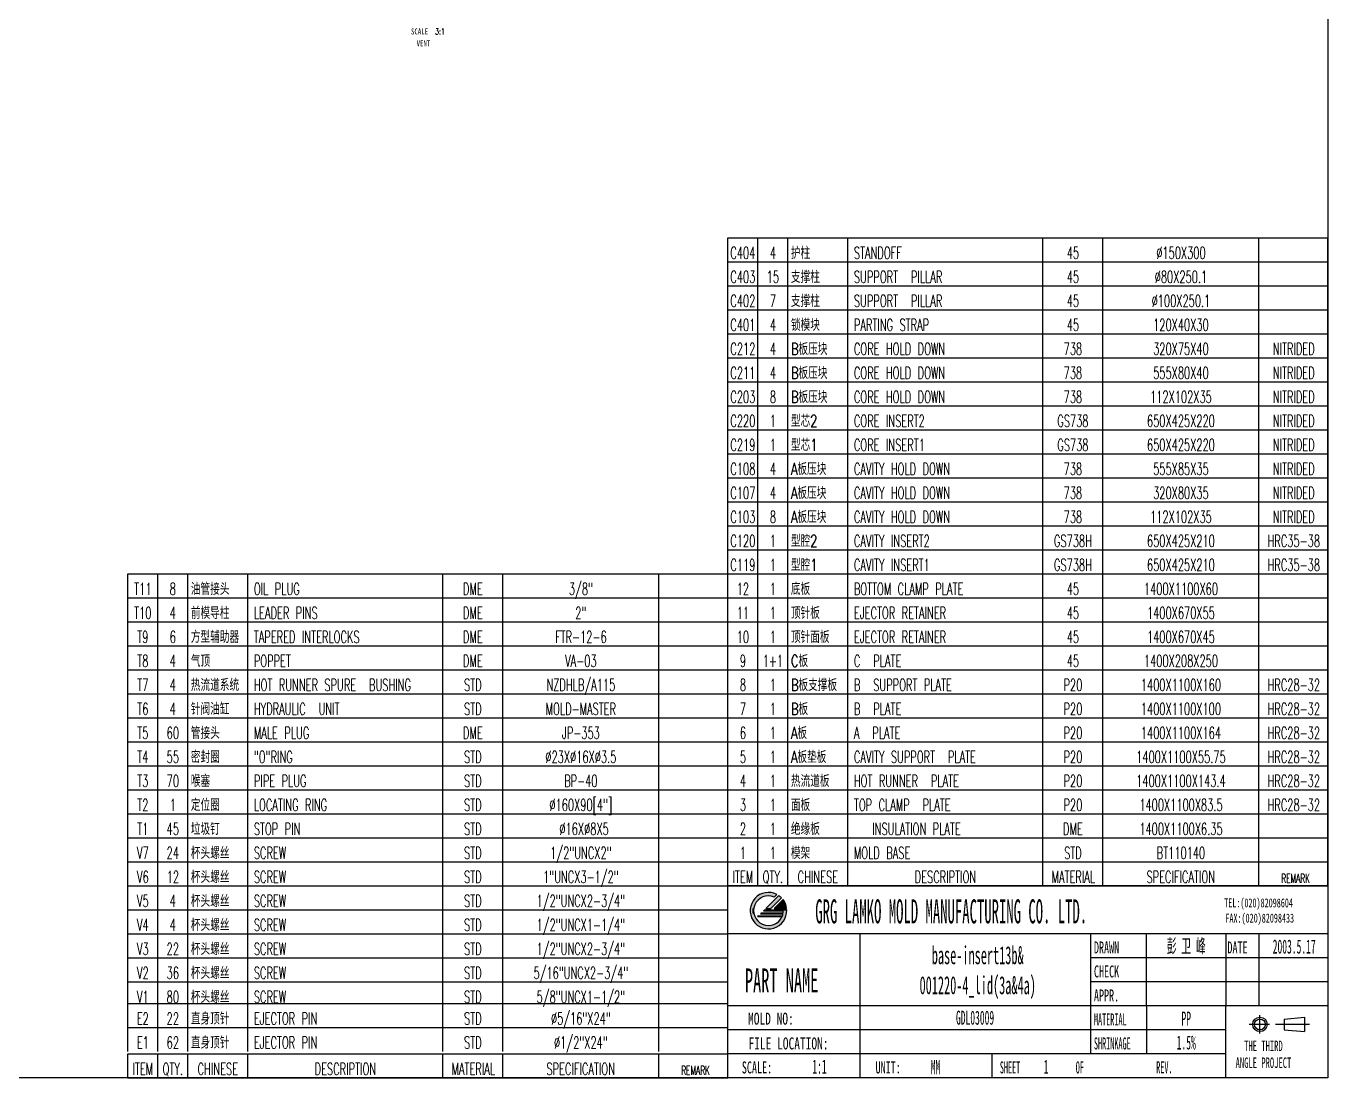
# Model space of a CAD drawing. Extents: x 14103 to 19353, y -3233 to 932.
# Drawn here: x 16540 to 17841, y -1843 to -791 of the extents above; entities that cross this region are included whole.
import ezdxf
from ezdxf.enums import TextEntityAlignment as Align

# ---------------------------------------------------------------- set-up
doc = ezdxf.new("R2010")
doc.units = 0
doc.header["$LTSCALE"] = 20
doc.header["$MEASUREMENT"] = 0
doc.layers.get('0').update_dxf_attribs({"linetype": 'CONTINUOUS'})
for name, color, linetype in [('CONTINUOUS', 7, 'CONTINUOUS'), ('DIM', 3, 'CONTINUOUS'), ('MXB', 3, 'CONTINUOUS'), ('RUNNER', 150, 'CONTINUOUS'), ('text', 3, 'CONTINUOUS'), ('VENTING', 7, 'CONTINUOUS')]:
    doc.layers.add(name, color=color, linetype=linetype)
doc.styles.add('CKSTANDARD', font='txt')
doc.styles.add('LXY4', font='simplex.shx', dxfattribs={"width": 0.7, "height": 6})
doc.styles.get("Standard").update_dxf_attribs({"font": 'txt.shx', "width": 0.5, "bigfont": 'hztxt.shx'})

# ---------------------------------------------------------------- blocks, each defined once
blk = doc.blocks.new('MXB_TAB_L')
for p, q in [((0, 8), (200, 8)), ((0, 0), (0, 8)), ((10, 0), (10, 8)), ((20, 0), (20, 8)), ((40, 0), (40, 8)), ((105, 0), (105, 8)), ((125, 0), (125, 8)), ((177, 0), (177, 8)), ((200, 0), (200, 8))]:
    blk.add_line(p, q)
at = {"width": 0.6}
for tag, p in [('REP', (5, 1)), ('QTY', (15, 1)), ('MAT', (115, 1)), ('COT', (151, 1)), ('OBV', (188.6, 1))]:
    blk.add_attdef(tag, text='', height=4, dxfattribs=at).set_placement(p, align=Align.CENTER)
for tag, p, width in [('CHIN', (21, 1), 0.7), ('DESC', (42, 1), 0.6)]:
    blk.add_attdef(tag, p, '', height=4, dxfattribs=dict(width=width))
blk = doc.blocks.new('MXB_HEAD')
for p, q in [((-200, 8), (0, 8)), ((-200, 0), (-200, 8)), ((-190, 0), (-190, 8)), ((-180, 0), (-180, 8)), ((-160, 0), (-160, 8)), ((-95, 0), (-95, 8)), ((-75, 0), (-75, 8)), ((-23, 0), (-23, 8)), ((0, 0), (0, 8)), ((-200, 0), (0, 0))]:
    blk.add_line(p, q)
at = {"width": 0.6}
for s, height, p in [('ITEM', 4, (-195, 1)), ('QTY.', 4, (-185, 1)), ('CHINESE', 4, (-170, 1)), ('DESCRIPTION', 4, (-127.5, 1)), ('MATERIAL', 4, (-84.85, 1)), ('SPECIFICATION', 4, (-49.06, 1)), ('REMARK', 3, (-10.78, 1))]:
    blk.add_text(s, height=height, dxfattribs=at).set_placement(p, align=Align.CENTER)
blk = doc.blocks.new('A$C479602ED')
at = {"layer": 'MXB', "color": 0, "linetype": 'ByBlock'}
blk.add_blockref('MXB_HEAD', (200, 0), dxfattribs=at)
blk = doc.blocks.new('A$C078F076D')
h = blk.add_hatch(color=161)
h.paths.add_polyline_path([(18.85, 9.84), (7.2, 9.84), (6.74, 9.39), (17.06, 9.39, -0.034145), (16.98, 8.34), (5.68, 8.34), (5.22, 7.89), (16.9, 7.89, -0.035379), (16.6, 6.84), (4.16, 6.84), (3.7, 6.39), (16.42, 6.39, -2.393337), (12.32, 16.58), (13.69, 17.92, 3.69785)])
h.paths.add_polyline_path([(16.13, 16.12, 0.04758), (14.75, 17.29), (7.96, 10.59), (10.52, 10.59)], flags=17)
blk.add_hatch(color=40).paths.add_polyline_path([(16.92, 15.21), (12.23, 10.59), (18.79, 10.59, 0.133413)])
at = {"color": 161}
for p, q in [((14.75, 17.29), (7.96, 10.59)), ((16.13, 16.12), (10.52, 10.59)), ((13.68, 17.91), (12.32, 16.58)), ((4.16, 6.84), (3.7, 6.39)), ((4.16, 6.84), (16.6, 6.84)), ((5.68, 8.34), (5.22, 7.89)), ((5.22, 7.89), (16.9, 7.89)), ((5.68, 8.34), (16.98, 8.34)), ((7.2, 9.84), (6.74, 9.39)), ((6.74, 9.39), (17.06, 9.39)), ((7.2, 9.84), (18.85, 9.84)), ((7.96, 10.59), (10.52, 10.59)), ((3.7, 6.39), (16.42, 6.39))]:
    blk.add_line(p, q, dxfattribs=at)
at = {"color": 40}
for p, q in [((16.92, 15.21), (12.23, 10.59)), ((12.23, 10.59), (18.79, 10.59))]:
    blk.add_line(p, q, dxfattribs=at)
at = {"color": 161}
for centre, radius, start, end in [((9.34, 9.45), 9.52, 62.82261, 2.29302), ((9.34, 9.45), 7.72, 67.28001, 336.5741), ((9.34, 9.45), 9.52, 44.46166, 55.35805), ((8.9, 9.45), 7.72, 171.57634, 191.72752), ((9.34, 9.45), 7.72, 340.16753, 348.27248), ((9.34, 9.45), 7.72, 351.66469, 359.48705)]:
    blk.add_arc(centre, radius, start, end, dxfattribs=at)
at = {"color": 40}
blk.add_arc((9.34, 9.45), 9.52, 6.82245, 37.2189, dxfattribs=at)

msp = doc.modelspace()

# ---------------------------------------------------------------- linework, layer by layer
for p, q in [((17841.354, -1651.388), (17241.354, -1651.388)), ((17841.354, -1651.388), (17841.354, -1843.388)), ((17841.354, -1843.388), (17241.354, -1843.388))]:
    msp.add_line(p, q)
at = {"color": 4}
for p, q in [((17841.354, -1699.388), (17241.354, -1699.388)), ((17373.354, -1699.388), (17373.354, -1843.388)), ((17604.354, -1819.388), (17604.354, -1699.388)), ((17660.068, -1771.388), (17660.068, -1699.388)), ((17739.211, -1699.388), (17739.211, -1771.388)), ((17772.354, -1699.388), (17772.354, -1771.388)), ((17841.354, -1723.388), (17604.354, -1723.388)), ((17841.354, -1747.388), (17604.354, -1747.388)), ((17841.354, -1771.388), (17241.354, -1771.388)), ((17660.068, -1771.388), (17660.068, -1819.388)), ((17739.211, -1843.388), (17739.211, -1771.388)), ((17773.359, -1798.777), (17773.359, -1780.648)), ((17797.496, -1784.437), (17817.915, -1782.637)), ((17817.915, -1782.637), (17817.915, -1797.037)), ((17739.211, -1795.388), (17241.354, -1795.388)), ((17782.873, -1789.837), (17762.452, -1789.837)), ((17823.018, -1789.837), (17788.777, -1789.837)), ((17797.496, -1784.437), (17797.496, -1795.237)), ((17797.496, -1795.237), (17817.915, -1797.037)), ((17739.211, -1819.388), (17241.354, -1819.388)), ((17505.354, -1819.388), (17505.354, -1843.388))]:
    msp.add_line(p, q, dxfattribs=at)
for radius in [7.2, 5.4]:
    msp.add_circle((17773.359, -1789.837), radius, dxfattribs=at)
at = {"layer": 'DIM'}
msp.add_line((17241.354, -1843.388), (17241.354, -1651.388), dxfattribs=at)
msp.add_lwpolyline([(14103.26, 932.193), (17841.354, 932.193), (17841.354, -1843.388), (14103.26, -1843.388)], close=True, dxfattribs=at)
at = {"layer": 'text', "color": 0, "linetype": 'Continuous'}
msp.add_line((17841.354, -1651.388), (17241.354, -1651.388), dxfattribs=at)

# ---------------------------------------------------------------- block references
at = {"layer": 'CONTINUOUS', "color": 0, "linetype": 'ByBlock', "xscale": 3, "yscale": 3, "zscale": 3}
for p in [(17241.354, -1651.388), (16641.354, -1843.388)]:
    msp.add_blockref('A$C479602ED', p, dxfattribs=at)
at = {"layer": 'DIM', "xscale": 1.919999999998254, "yscale": 1.919999999999959, "zscale": 1.92}
msp.add_blockref('A$C078F076D', (17263.981, -1694.266), dxfattribs=at)
at = {"layer": 'MXB', "color": 4, "xscale": 3, "yscale": 3, "zscale": 3}
for p, values in [((16641.354, -1793.02), {'REP': 'E2', 'QTY': '22', 'CHIN': '直身顶针', 'DESC': 'EJECTOR PIN', 'MAT': 'STD', 'COT': '%%c5/16"X24"'}), ((16641.354, -1817.02), {'REP': 'E1', 'QTY': '62', 'CHIN': '直身顶针', 'DESC': 'EJECTOR PIN', 'MAT': 'STD', 'COT': '%%c1/2"X24"'})]:
    msp.add_blockref('MXB_TAB_L', p, dxfattribs=at).add_auto_attribs(values)
at = {"layer": 'text', "ltscale": 12, "xscale": 3, "yscale": 3, "zscale": 3}
for p, values in [((17241.354, -1027.388), {'REP': 'C404', 'QTY': '4', 'CHIN': '护柱', 'DESC': 'STANDOFF', 'MAT': '45', 'COT': '%%C150X300'}), ((17241.354, -1051.388), {'REP': 'C403', 'QTY': '15', 'CHIN': '支撑柱', 'DESC': 'SUPPORT  PILLAR', 'MAT': '45', 'COT': '%%C80X250.1'}), ((17241.354, -1075.388), {'REP': 'C402', 'QTY': '7', 'CHIN': '支撑柱', 'DESC': 'SUPPORT  PILLAR', 'MAT': '45', 'COT': '%%C100X250.1'}), ((17241.354, -1099.388), {'REP': 'C401', 'QTY': '4', 'CHIN': '锁模块', 'DESC': 'PARTING STRAP', 'MAT': '45', 'COT': '120X40X30'})]:
    msp.add_blockref('MXB_TAB_L', p, dxfattribs=at).add_auto_attribs(values)
at = {"layer": 'text', "color": 4, "linetype": 'Continuous', "xscale": 3, "yscale": 3, "zscale": 3}
for p, values in [((17241.354, -1123.388), {'REP': 'C212', 'QTY': '4', 'CHIN': 'B板压块', 'DESC': 'CORE HOLD DOWN', 'MAT': '738', 'COT': '320X75X40', 'OBV': 'NITRIDED'}), ((17241.354, -1147.388), {'REP': 'C211', 'QTY': '4', 'CHIN': 'B板压块', 'DESC': 'CORE HOLD DOWN', 'MAT': '738', 'COT': '555X80X40', 'OBV': 'NITRIDED'}), ((17241.354, -1171.388), {'REP': 'C203', 'QTY': '8', 'CHIN': 'B板压块', 'DESC': 'CORE HOLD DOWN', 'MAT': '738', 'COT': '112X102X35', 'OBV': 'NITRIDED'}), ((17241.354, -1195.388), {'REP': 'C220', 'QTY': '1', 'CHIN': '型芯2', 'DESC': 'CORE INSERT2', 'MAT': 'GS738', 'COT': '650X425X220', 'OBV': 'NITRIDED'}), ((17241.354, -1219.388), {'REP': 'C219', 'QTY': '1', 'CHIN': '型芯1', 'DESC': 'CORE INSERT1', 'MAT': 'GS738', 'COT': '650X425X220', 'OBV': 'NITRIDED'}), ((17241.354, -1243.388), {'REP': 'C108', 'QTY': '4', 'CHIN': 'A板压块', 'DESC': 'CAVITY HOLD DOWN', 'MAT': '738', 'COT': '555X85X35', 'OBV': 'NITRIDED'}), ((17241.354, -1267.388), {'REP': 'C107', 'QTY': '4', 'CHIN': 'A板压块', 'DESC': 'CAVITY HOLD DOWN', 'MAT': '738', 'COT': '320X80X35', 'OBV': 'NITRIDED'}), ((17241.354, -1291.388), {'REP': 'C103', 'QTY': '8', 'CHIN': 'A板压块', 'DESC': 'CAVITY HOLD DOWN', 'MAT': '738', 'COT': '112X102X35', 'OBV': 'NITRIDED'}), ((17241.354, -1315.388), {'REP': 'C120', 'QTY': '1', 'CHIN': '型腔2', 'DESC': 'CAVITY INSERT2', 'MAT': 'GS738H', 'COT': '650X425X210', 'OBV': 'HRC35-38'}), ((17241.354, -1339.388), {'REP': 'C119', 'QTY': '1', 'CHIN': '型腔1', 'DESC': 'CAVITY INSERT1', 'MAT': 'GS738H', 'COT': '650X425X210', 'OBV': 'HRC35-38'}), ((16641.354, -1363.388), {'REP': 'T11', 'QTY': '8', 'CHIN': '油管接头', 'DESC': 'OIL PLUG', 'MAT': 'DME', 'COT': '3/8"'}), ((17241.354, -1363.388), {'REP': '12', 'QTY': '1', 'CHIN': '底板', 'DESC': 'BOTTOM CLAMP PLATE', 'MAT': '45', 'COT': '1400X1100X60'}), ((16641.354, -1387.388), {'REP': 'T10', 'QTY': '4', 'CHIN': '前模导柱', 'DESC': 'LEADER PINS', 'MAT': 'DME', 'COT': '2"'}), ((17241.354, -1387.388), {'REP': '11', 'QTY': '1', 'CHIN': '顶针板', 'DESC': 'EJECTOR RETAINER', 'MAT': '45', 'COT': '1400X670X55'}), ((16641.354, -1411.388), {'REP': 'T9', 'QTY': '6', 'CHIN': '方型辅助器', 'DESC': 'TAPERED INTERLOCKS', 'MAT': 'DME', 'COT': 'FTR-12-6'}), ((17241.354, -1411.388), {'REP': '10', 'QTY': '1', 'CHIN': '顶针面板', 'DESC': 'EJECTOR RETAINER', 'MAT': '45', 'COT': '1400X670X45'}), ((16641.354, -1435.388), {'REP': 'T8', 'QTY': '4', 'CHIN': '气顶', 'DESC': 'POPPET', 'MAT': 'DME', 'COT': 'VA-03'}), ((17241.354, -1435.388), {'REP': '9', 'QTY': '1+1', 'CHIN': 'C板', 'DESC': 'C  PLATE', 'MAT': '45', 'COT': '1400X208X250'}), ((16641.354, -1459.388), {'REP': 'T7', 'QTY': '4', 'CHIN': '热流道系统', 'DESC': 'HOT RUNNER SPURE  BUSHING', 'MAT': 'STD', 'COT': 'NZDHLB/A115'}), ((17241.354, -1459.388), {'REP': '8', 'QTY': '1', 'CHIN': 'B板支撑板', 'DESC': 'B  SUPPORT PLATE', 'MAT': 'P20', 'COT': '1400X1100X160', 'OBV': 'HRC28-32'}), ((16641.354, -1483.388), {'REP': 'T6', 'QTY': '4', 'CHIN': '针阀油缸', 'DESC': 'HYDRAULIC  UNIT', 'MAT': 'STD', 'COT': 'MOLD-MASTER'}), ((17241.354, -1483.388), {'REP': '7', 'QTY': '1', 'CHIN': 'B板', 'DESC': 'B  PLATE', 'MAT': 'P20', 'COT': '1400X1100X100', 'OBV': 'HRC28-32'}), ((16641.354, -1507.388), {'REP': 'T5', 'QTY': '60', 'CHIN': '管接头', 'DESC': 'MALE PLUG', 'MAT': 'DME', 'COT': 'JP-353'}), ((17241.354, -1507.388), {'REP': '6', 'QTY': '1', 'CHIN': 'A板', 'DESC': 'A  PLATE', 'MAT': 'P20', 'COT': '1400X1100X164', 'OBV': 'HRC28-32'}), ((16641.354, -1531.388), {'REP': 'T4', 'QTY': '55', 'CHIN': '密封圈', 'DESC': '"O"RING', 'MAT': 'STD', 'COT': '%%c23X%%c16X%%c3.5'}), ((17241.354, -1531.388), {'REP': '5', 'QTY': '1', 'CHIN': 'A板垫板', 'DESC': 'CAVITY SUPPORT  PLATE', 'MAT': 'P20', 'COT': '1400X1100X55.75', 'OBV': 'HRC28-32'}), ((16641.354, -1555.388), {'REP': 'T3', 'QTY': '70', 'CHIN': '喉塞', 'DESC': 'PIPE PLUG', 'MAT': 'STD', 'COT': 'BP-40'}), ((17241.354, -1555.388), {'REP': '4', 'QTY': '1', 'CHIN': '热流道板', 'DESC': 'HOT RUNNER  PLATE', 'MAT': 'P20', 'COT': '1400X1100X143.4', 'OBV': 'HRC28-32'}), ((16641.354, -1579.388), {'REP': 'T2', 'QTY': '1', 'CHIN': '定位圈', 'DESC': 'LOCATING RING', 'MAT': 'STD', 'COT': '%%c160X90[4"]'}), ((17241.354, -1579.388), {'REP': '3', 'QTY': '1', 'CHIN': '面板', 'DESC': 'TOP CLAMP  PLATE', 'MAT': 'P20', 'COT': '1400X1100X83.5', 'OBV': 'HRC28-32'}), ((16641.354, -1603.388), {'REP': 'T1', 'QTY': '45', 'CHIN': '垃圾钉', 'DESC': 'STOP PIN', 'MAT': 'STD', 'COT': ' %%c16X%%c8X5'}), ((16641.354, -1627.388), {'REP': 'V7', 'QTY': '24', 'CHIN': '杯头螺丝', 'DESC': 'SCREW', 'MAT': 'STD', 'COT': '1/2"UNCX2"'}), ((17241.354, -1627.388), {'REP': '1', 'QTY': '1', 'CHIN': '模架', 'DESC': 'MOLD BASE', 'MAT': 'STD', 'COT': 'BT110140'}), ((16641.354, -1651.388), {'REP': 'V6', 'QTY': '12', 'CHIN': '杯头螺丝', 'DESC': 'SCREW', 'MAT': 'STD', 'COT': '1"UNCX3-1/2"'}), ((16641.354, -1675.388), {'REP': 'V5', 'QTY': '4', 'CHIN': '杯头螺丝', 'DESC': 'SCREW', 'MAT': 'STD', 'COT': '1/2"UNCX2-3/4"'}), ((16641.354, -1699.388), {'REP': 'V4', 'QTY': '4', 'CHIN': '杯头螺丝', 'DESC': 'SCREW', 'MAT': 'STD', 'COT': '1/2"UNCX1-1/4"'}), ((16641.354, -1723.388), {'REP': 'V3', 'QTY': '22', 'CHIN': '杯头螺丝', 'DESC': 'SCREW', 'MAT': 'STD', 'COT': '1/2"UNCX2-3/4"'}), ((16641.354, -1747.388), {'REP': 'V2', 'QTY': '36', 'CHIN': '杯头螺丝', 'DESC': 'SCREW', 'MAT': 'STD', 'COT': '5/16"UNCX2-3/4"'}), ((16641.354, -1771.388), {'REP': 'V1', 'QTY': '80', 'CHIN': '杯头螺丝', 'DESC': 'SCREW', 'MAT': 'STD', 'COT': '5/8"UNCX1-1/2"'})]:
    msp.add_blockref('MXB_TAB_L', p, dxfattribs=at).add_auto_attribs(values)
at = {"layer": 'text', "color": 4, "linetype": 'Continuous'}
ref = msp.add_blockref('MXB_TAB_L', (17241.354, -1603.388), dxfattribs=dict(at, xscale=3, yscale=3, zscale=3))
ref.add_attrib('REP', '2', dxfattribs={"layer": '0', "height": 12, "width": 0.6}).set_placement((17256.354, -1600.388), align=Align.CENTER)
ref.add_attrib('QTY', '1', dxfattribs={"layer": '0', "height": 12, "width": 0.6}).set_placement((17286.354, -1600.388), align=Align.CENTER)
ref.add_attrib('CHIN', '绝缘板', (17304.354, -1600.388), dxfattribs={"layer": '0', "height": 12, "width": 0.7})
ref.add_attrib('DESC', 'INSULATION PLATE', (17385.702, -1600.388), dxfattribs={"layer": '0', "height": 12, "width": 0.6})
ref.add_attrib('MAT', 'DME', dxfattribs={"layer": '0', "height": 12, "width": 0.6}).set_placement((17586.354, -1600.388), align=Align.CENTER)
ref.add_attrib('COT', '1400X1100X6.35', dxfattribs={"layer": '0', "height": 12, "width": 0.6}).set_placement((17694.354, -1600.388), align=Align.CENTER)

# ---------------------------------------------------------------- texts
at = {"color": 4, "style": 'CKSTANDARD'}
for s, height, width, p in [('DATE', 12, 0.618, (17740.823, -1718.896)), ('PART NAME', 24, 0.5, (17258.373, -1757.888)), ('APPR.', 12, 0.618, (17607.354, -1766.888)), ('MOLD NO:', 12, 0.7, (17261.511, -1790.1)), ('MATERIAL', 12, 0.5, (17607.354, -1790.888)), ('FILE LOCATION:', 12, 0.7, (17261.982, -1814.888)), ('SHRINKAGE', 12, 0.5, (17607.354, -1814.888)), ('  THE THIRD', 10.5, 0.6, (17748.991, -1816.587)), ('SCALE:', 12, 0.618, (17255.309, -1838.875)), ('UNIT:', 12, 0.618, (17389.002, -1838.875)), ('SHEET', 12, 0.5, (17513.27, -1838.888)), ('OF', 12, 0.5, (17589.171, -1838.888)), ('REV.', 12, 0.5, (17669.649, -1838.692)), ('ANGLE PROJECT', 10.5, 0.6, (17748.991, -1833.387))]:
    msp.add_text(s, height=height, dxfattribs=dict(at, width=width)).set_placement(p)
at = {"layer": 'MXB', "color": 4, "style": 'CKSTANDARD'}
for s, height, width, p in [('GRG LAMKO MOLD MANUFACTURING CO. LTD.', 24, 0.45, (17328.737, -1688.792)), ('TEL:(020)82098604', 9, 0.55, (17737.616, -1672.796)), ('FAX:(020)82098433', 9, 0.55, (17738.789, -1688))]:
    msp.add_text(s, height=height, dxfattribs=dict(at, width=width)).set_placement(p)
at = {"layer": 'RUNNER', "linetype": 'Continuous', "attachment_point": 5}
for s, insert, char_height, width in [('{\\f楷体_GB2312|b0|i0|c134|p49;彭 卫 峰}', (17699.639, -1712.12), 14.03509, 79.14), ('{\\f楷体_GB2312|b0|i0|c134|p50;\\C1;2003.5.17}', (17807.598, -1712.12), 14.03509, 79.14), ('{\\f宋体|b0|i0|c134|p2;base-insert13b&\\P001220-4_lid(3a&4a)}', (17491.164, -1738.017), 18, 209.61), ('{\\f宋体|b0|i0|c134|p2;GDL03009}', (17488.502, -1783.214), 14.03509, 231), ('{\\f宋体|b0|i0|c134|p2;PP}', (17699.639, -1784.051), 14.03509, 79.14), ('{\\f宋体|b0|i0|c134|p2;1.5%}', (17699.639, -1808.051), 14.03509, 79.14), ('\\f宋体|b0|i0|c134|p2;1:1', (17332.932, -1832.179), 14.03509, 79.1427), ('\\f宋体|b0|i0|c134|p2;MM', (17448.962, -1832.604), 14.03509, 79.14), ('\\f宋体|b0|i0|c134|p2;1', (17559.398, -1832.179), 14.03509, 79.14)]:
    msp.add_mtext(s, dxfattribs=dict(at, insert=insert, char_height=char_height, width=width))
at = {"layer": 'text', "color": 4, "linetype": 'Continuous', "style": 'CKSTANDARD', "width": 0.618}
for s, p in [('DRAWN', (17607.354, -1718.888)), ('CHECK', (17607.354, -1742.888))]:
    msp.add_text(s, height=12, dxfattribs=at).set_placement(p)
at = {"layer": 'VENTING', "color": 0, "char_height": 6, "attachment_point": 1, "style": 'LXY4'}
for s, insert, width in [('\\f宋体|b0|i0|c134|p54;SCALE  \\Fsimplex.shx;3:1', (16924.5, -793.895), 35.5185), ('{\\f宋体|b0|i0|c134|p54;VENT}', (16930.138, -805.715), 88.9437)]:
    msp.add_mtext(s, dxfattribs=dict(at, insert=insert, width=width))

doc.saveas('drawing.dxf')
